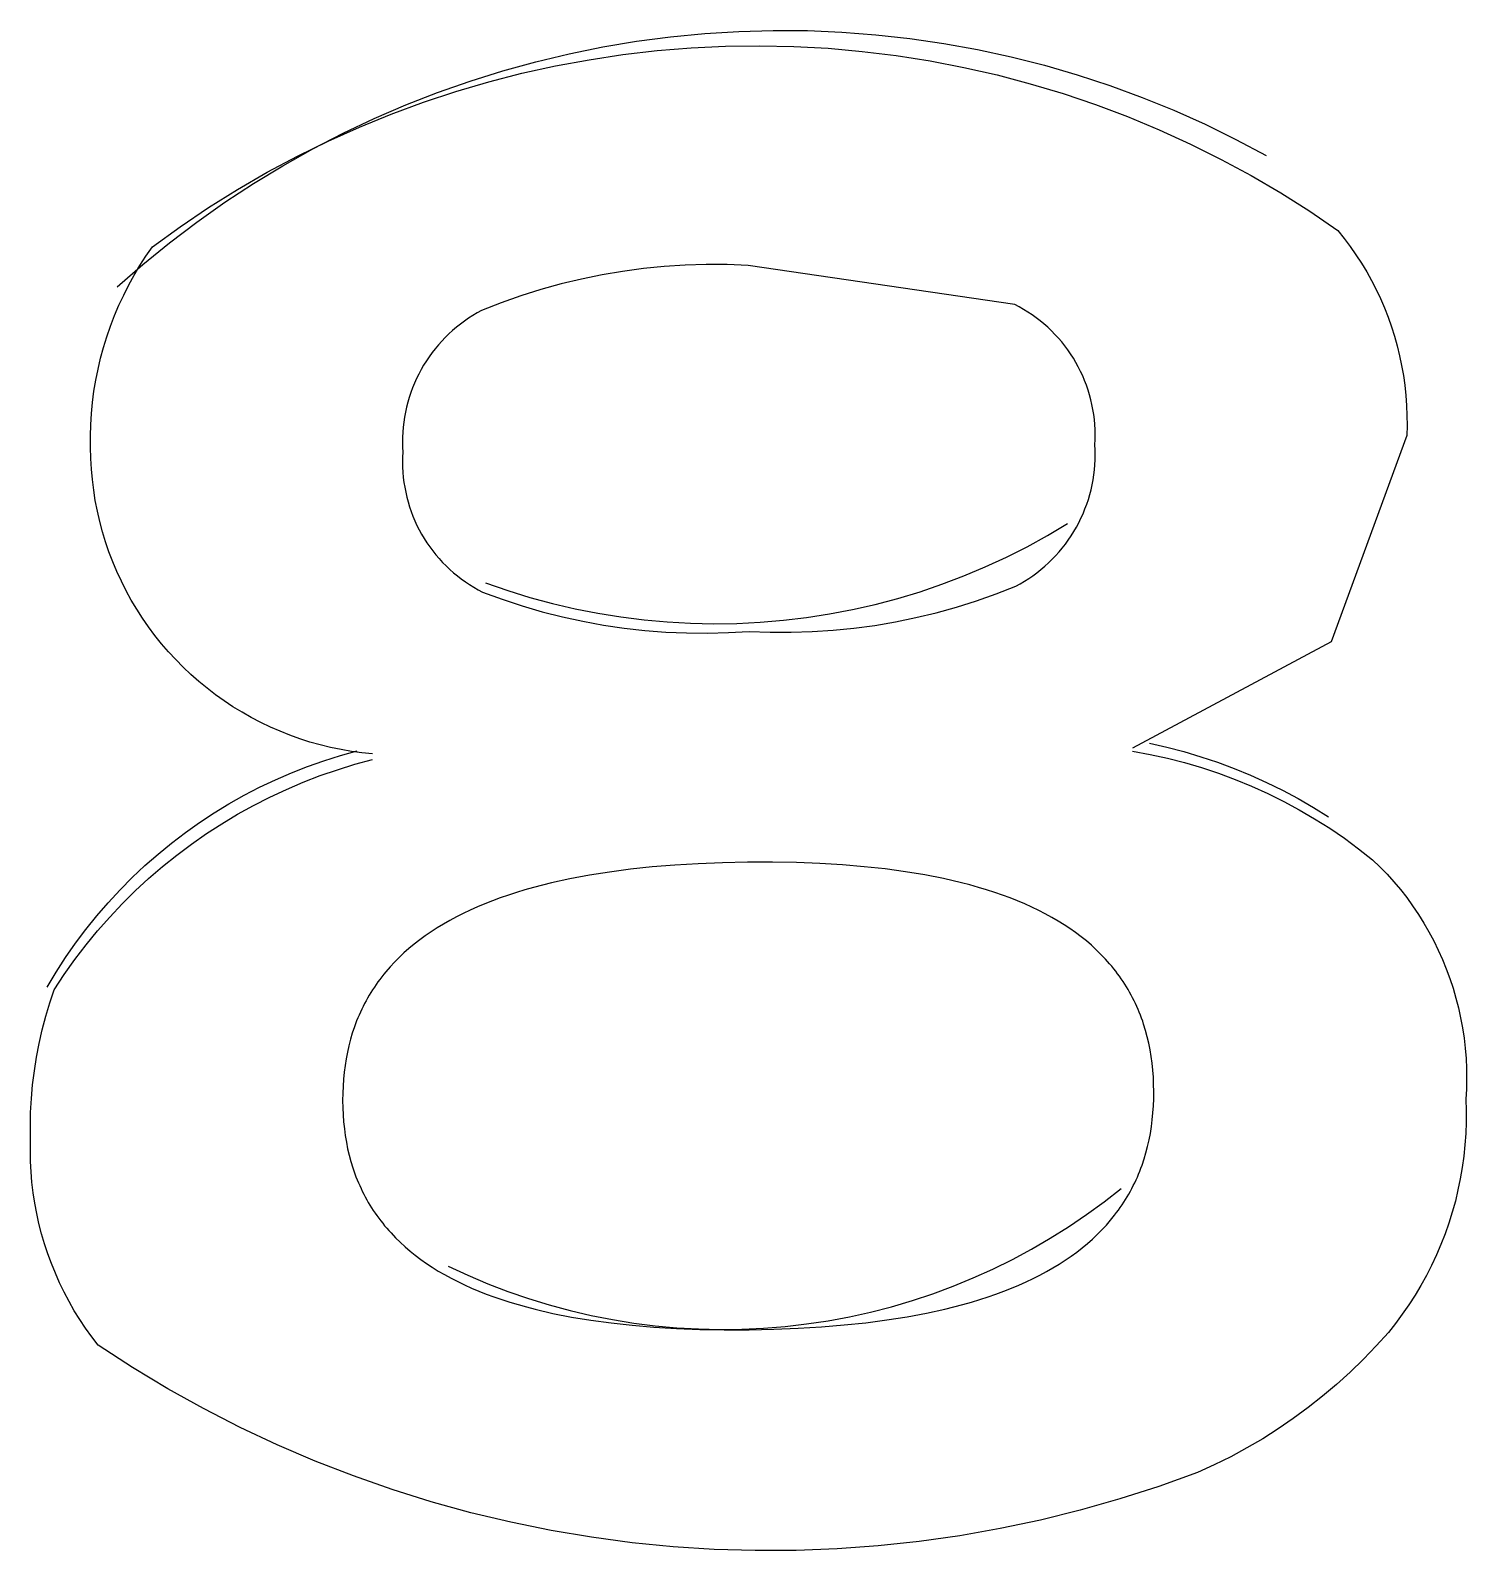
# Model space of a CAD drawing. Header units: millimetres. Extents: x -1480 to 5249, y -840 to 3860.
# Drawn here: x 3.954 to 5.471, y 982.777 to 984.383 of the extents above; entities that cross this region are included whole.
import ezdxf

# ---------------------------------------------------------------- set-up
doc = ezdxf.new("R2010")
doc.units = ezdxf.units.MM
doc.header["$MEASUREMENT"] = 0
doc.layers.add('Utwórz2D linie widoczne', color=7, linetype='Continuous', true_color=0x000000)

msp = doc.modelspace()

# ---------------------------------------------------------------- linework, layer by layer
at = {"layer": 'Utwórz2D linie widoczne'}
for p, q in [((4.5586, 984.3651), (4.5943, 984.371)), ((4.5943, 984.371), (4.6302, 984.3758)), ((4.6302, 984.3758), (4.6663, 984.3793)), ((4.6663, 984.3793), (4.7024, 984.3815)), ((4.7024, 984.3815), (4.7387, 984.3825)), ((4.7387, 984.3825), (4.7749, 984.3823)), ((4.7749, 984.3823), (4.8111, 984.3808)), ((4.8111, 984.3808), (4.8472, 984.378)), ((4.8472, 984.378), (4.8832, 984.374)), ((4.8832, 984.374), (4.9191, 984.3688)), ((4.4878, 984.3494), (4.5231, 984.3579)), ((4.5231, 984.3579), (4.5586, 984.3651)), ((4.5441, 984.3516), (4.5799, 984.357)), ((4.5799, 984.357), (4.6159, 984.3612)), ((4.6159, 984.3612), (4.652, 984.3641)), ((4.652, 984.3641), (4.6881, 984.3658)), ((4.6881, 984.3658), (4.7243, 984.3663)), ((4.7243, 984.3663), (4.7605, 984.3656)), ((4.7605, 984.3656), (4.7967, 984.3636)), ((4.7967, 984.3636), (4.8327, 984.3604)), ((4.8327, 984.3604), (4.8687, 984.356)), ((4.8687, 984.356), (4.9044, 984.3504)), ((4.9191, 984.3688), (4.9547, 984.3623)), ((4.9547, 984.3623), (4.9901, 984.3546)), ((4.9901, 984.3546), (5.0253, 984.3457)), ((4.4183, 984.329), (4.4529, 984.3398)), ((4.4529, 984.3398), (4.4878, 984.3494)), ((4.4732, 984.3372), (4.5085, 984.345)), ((4.5085, 984.345), (4.5441, 984.3516)), ((4.9044, 984.3504), (4.94, 984.3435)), ((4.94, 984.3435), (4.9753, 984.3355)), ((5.0253, 984.3457), (5.06, 984.3356)), ((4.3841, 984.317), (4.4183, 984.329)), ((4.4034, 984.318), (4.4381, 984.3282)), ((4.4381, 984.3282), (4.4732, 984.3372)), ((4.9753, 984.3355), (5.0103, 984.3262)), ((5.0103, 984.3262), (5.045, 984.3158)), ((5.06, 984.3356), (5.0945, 984.3243)), ((5.0945, 984.3243), (5.1285, 984.3118)), ((4.335, 984.294), (4.369, 984.3066)), ((4.3504, 984.3038), (4.3841, 984.317)), ((4.369, 984.3066), (4.4034, 984.318)), ((5.045, 984.3158), (5.0793, 984.3042)), ((5.1285, 984.3118), (5.162, 984.2981)), ((4.2844, 984.2739), (4.3171, 984.2894)), ((4.3015, 984.2804), (4.335, 984.294)), ((4.3171, 984.2894), (4.3504, 984.3038)), ((5.0793, 984.3042), (5.1131, 984.2914)), ((5.1131, 984.2914), (5.1466, 984.2775)), ((5.162, 984.2981), (5.1951, 984.2833)), ((4.2522, 984.2573), (4.2844, 984.2739)), ((4.2685, 984.2655), (4.3015, 984.2804)), ((5.1466, 984.2775), (5.1795, 984.2625)), ((5.1951, 984.2833), (5.2276, 984.2674)), ((4.2205, 984.2396), (4.2522, 984.2573)), ((4.236, 984.2496), (4.2685, 984.2655)), ((5.1795, 984.2625), (5.2119, 984.2463)), ((5.2276, 984.2674), (5.2596, 984.2503)), ((4.204, 984.2326), (4.236, 984.2496)), ((5.2119, 984.2463), (5.2437, 984.2291)), ((4.1727, 984.2145), (4.204, 984.2326)), ((4.1896, 984.2208), (4.2205, 984.2396)), ((5.2437, 984.2291), (5.275, 984.2108)), ((4.1419, 984.1953), (4.1727, 984.2145)), ((4.1593, 984.201), (4.1896, 984.2208)), ((5.275, 984.2108), (5.3056, 984.1914)), ((4.1119, 984.1751), (4.1419, 984.1953)), ((4.1296, 984.1801), (4.1593, 984.201)), ((4.1008, 984.1582), (4.1296, 984.1801)), ((5.3056, 984.1914), (5.3355, 984.171)), ((4.0826, 984.1539), (4.1119, 984.1751)), ((5.3355, 984.171), (5.3421, 984.1627)), ((5.3421, 984.1627), (5.3485, 984.1542)), ((4.0727, 984.1353), (4.1008, 984.1582)), ((4.0758, 984.1441), (4.0826, 984.1539)), ((5.3485, 984.1542), (5.3545, 984.1455)), ((5.3545, 984.1455), (5.3603, 984.1366)), ((4.0454, 984.1115), (4.0727, 984.1353)), ((4.0634, 984.124), (4.0694, 984.1342)), ((4.0694, 984.1342), (4.0758, 984.1441)), ((4.6016, 984.1309), (4.5796, 984.128)), ((4.6236, 984.1331), (4.6016, 984.1309)), ((4.6457, 984.1346), (4.6236, 984.1331)), ((4.6678, 984.1352), (4.6457, 984.1346)), ((4.69, 984.1352), (4.6678, 984.1352)), ((4.7121, 984.1343), (4.69, 984.1352)), ((4.9939, 984.0929), (4.7121, 984.1343)), ((5.3603, 984.1366), (5.3658, 984.1275)), ((4.0523, 984.103), (4.0577, 984.1136)), ((4.0577, 984.1136), (4.0634, 984.124)), ((4.5146, 984.1147), (4.4932, 984.1088)), ((4.5361, 984.1199), (4.5146, 984.1147)), ((4.5578, 984.1243), (4.5361, 984.1199)), ((4.5796, 984.128), (4.5578, 984.1243)), ((5.3658, 984.1275), (5.3709, 984.1182)), ((5.3709, 984.1182), (5.3758, 984.1088)), ((4.0473, 984.0922), (4.0523, 984.103)), ((4.4721, 984.1021), (4.4512, 984.0948)), ((4.4932, 984.1088), (4.4721, 984.1021)), ((5.3758, 984.1088), (5.3803, 984.0992)), ((5.3803, 984.0992), (5.3845, 984.0894)), ((4.0384, 984.0702), (4.0427, 984.0813)), ((4.0427, 984.0813), (4.0473, 984.0922)), ((4.4213, 984.0814), (4.4168, 984.0785)), ((4.4259, 984.0841), (4.4213, 984.0814)), ((4.4306, 984.0867), (4.4259, 984.0841)), ((4.4512, 984.0948), (4.4306, 984.0867)), ((4.9986, 984.0904), (4.9939, 984.0929)), ((5.0033, 984.0878), (4.9986, 984.0904)), ((5.0078, 984.085), (5.0033, 984.0878)), ((5.0122, 984.0821), (5.0078, 984.085)), ((5.0165, 984.079), (5.0122, 984.0821)), ((5.3845, 984.0894), (5.3884, 984.0795)), ((4.0345, 984.059), (4.0384, 984.0702)), ((4.3999, 984.0655), (4.396, 984.0619)), ((4.404, 984.069), (4.3999, 984.0655)), ((4.4082, 984.0723), (4.404, 984.069)), ((4.4125, 984.0755), (4.4082, 984.0723)), ((4.4168, 984.0785), (4.4125, 984.0755)), ((5.0207, 984.0758), (5.0165, 984.079)), ((5.0248, 984.0724), (5.0207, 984.0758)), ((5.0288, 984.0689), (5.0248, 984.0724)), ((5.0327, 984.0652), (5.0288, 984.0689)), ((5.0364, 984.0614), (5.0327, 984.0652)), ((5.3884, 984.0795), (5.3919, 984.0695)), ((5.3919, 984.0695), (5.3952, 984.0594)), ((4.031, 984.0477), (4.0345, 984.059)), ((4.3849, 984.0504), (4.3815, 984.0463)), ((4.3885, 984.0544), (4.3849, 984.0504)), ((4.3922, 984.0582), (4.3885, 984.0544)), ((4.396, 984.0619), (4.3922, 984.0582)), ((5.04, 984.0575), (5.0364, 984.0614)), ((5.0435, 984.0535), (5.04, 984.0575)), ((5.0468, 984.0493), (5.0435, 984.0535)), ((5.05, 984.0451), (5.0468, 984.0493)), ((5.3952, 984.0594), (5.398, 984.0492)), ((5.398, 984.0492), (5.4006, 984.0389)), ((4.0252, 984.0247), (4.0279, 984.0362)), ((4.0279, 984.0362), (4.031, 984.0477)), ((4.3722, 984.0333), (4.3693, 984.0288)), ((4.3751, 984.0377), (4.3722, 984.0333)), ((4.3783, 984.0421), (4.3751, 984.0377)), ((4.3815, 984.0463), (4.3783, 984.0421)), ((5.053, 984.0407), (5.05, 984.0451)), ((5.0559, 984.0362), (5.053, 984.0407)), ((5.0586, 984.0317), (5.0559, 984.0362)), ((5.4006, 984.0389), (5.4027, 984.0285)), ((4.0229, 984.0131), (4.0252, 984.0247)), ((4.3641, 984.0195), (4.3618, 984.0147)), ((4.3667, 984.0242), (4.3641, 984.0195)), ((4.3693, 984.0288), (4.3667, 984.0242)), ((5.0611, 984.027), (5.0586, 984.0317)), ((5.0635, 984.0223), (5.0611, 984.027)), ((5.0658, 984.0175), (5.0635, 984.0223)), ((5.0678, 984.0126), (5.0658, 984.0175)), ((5.4027, 984.0285), (5.4046, 984.0181)), ((5.4046, 984.0181), (5.4061, 984.0076)), ((4.0194, 983.9896), (4.0209, 984.0014)), ((4.0209, 984.0014), (4.0229, 984.0131)), ((4.3576, 984.0049), (4.3557, 983.9999)), ((4.3596, 984.0098), (4.3576, 984.0049)), ((4.3618, 984.0147), (4.3596, 984.0098)), ((5.0697, 984.0076), (5.0678, 984.0126)), ((5.0714, 984.0026), (5.0697, 984.0076)), ((5.073, 983.9975), (5.0714, 984.0026)), ((5.4061, 984.0076), (5.4072, 983.997)), ((4.0182, 983.9778), (4.0194, 983.9896)), ((4.3512, 983.9845), (4.35, 983.9793)), ((4.3525, 983.9897), (4.3512, 983.9845)), ((4.354, 983.9948), (4.3525, 983.9897)), ((4.3557, 983.9999), (4.354, 983.9948)), ((5.0744, 983.9924), (5.073, 983.9975)), ((5.0755, 983.9872), (5.0744, 983.9924)), ((5.0766, 983.982), (5.0755, 983.9872)), ((5.4072, 983.997), (5.408, 983.9864)), ((5.408, 983.9864), (5.4084, 983.9758)), ((4.0175, 983.966), (4.0182, 983.9778)), ((4.3483, 983.9688), (4.3477, 983.9635)), ((4.3491, 983.9741), (4.3483, 983.9688)), ((4.35, 983.9793), (4.3491, 983.9741)), ((5.0774, 983.9767), (5.0766, 983.982)), ((5.0781, 983.9714), (5.0774, 983.9767)), ((5.0785, 983.9661), (5.0781, 983.9714)), ((5.4084, 983.9758), (5.4085, 983.9652)), ((4.0171, 983.9541), (4.0175, 983.966)), ((4.0171, 983.9422), (4.0171, 983.9541)), ((4.347, 983.9528), (4.3469, 983.9475)), ((4.3472, 983.9582), (4.347, 983.9528)), ((4.3477, 983.9635), (4.3472, 983.9582)), ((5.0788, 983.9608), (5.0785, 983.9661)), ((5.0789, 983.9555), (5.0788, 983.9608)), ((5.0788, 983.9502), (5.0789, 983.9555)), ((5.4082, 983.9546), (5.3282, 983.7366)), ((5.4085, 983.9652), (5.4082, 983.9546)), ((4.0176, 983.9304), (4.0171, 983.9422)), ((4.3469, 983.9475), (4.347, 983.9422)), ((4.347, 983.9422), (4.3473, 983.9369)), ((4.3473, 983.9369), (4.347, 983.9316)), ((5.0786, 983.9449), (5.0788, 983.9502)), ((5.0789, 983.9396), (5.0786, 983.9449)), ((5.079, 983.9343), (5.0789, 983.9396)), ((4.0182, 983.9192), (4.0176, 983.9304)), ((4.347, 983.9316), (4.3469, 983.9263)), ((4.3469, 983.9263), (4.347, 983.921)), ((4.347, 983.921), (4.3473, 983.9157)), ((5.0781, 983.9183), (5.0786, 983.9236)), ((5.0786, 983.9236), (5.0789, 983.9289)), ((5.0789, 983.9289), (5.079, 983.9343)), ((4.0192, 983.908), (4.0182, 983.9192)), ((4.0206, 983.8969), (4.0192, 983.908)), ((4.3473, 983.9157), (4.3478, 983.9104)), ((4.3478, 983.9104), (4.3484, 983.9051)), ((4.3484, 983.9051), (4.3493, 983.8999)), ((5.0757, 983.9025), (5.0767, 983.9077)), ((5.0767, 983.9077), (5.0775, 983.913)), ((5.0775, 983.913), (5.0781, 983.9183)), ((4.0223, 983.8858), (4.0206, 983.8969)), ((4.3493, 983.8999), (4.3503, 983.8947)), ((4.3503, 983.8947), (4.3515, 983.8895)), ((4.3515, 983.8895), (4.3528, 983.8844)), ((5.0717, 983.887), (5.0732, 983.8921)), ((5.0732, 983.8921), (5.0746, 983.8973)), ((5.0746, 983.8973), (5.0757, 983.9025)), ((4.0245, 983.8747), (4.0223, 983.8858)), ((4.027, 983.8638), (4.0245, 983.8747)), ((4.3528, 983.8844), (4.3544, 983.8793)), ((4.3544, 983.8793), (4.3561, 983.8743)), ((4.3561, 983.8743), (4.358, 983.8694)), ((5.0639, 983.8672), (5.0661, 983.872)), ((5.0661, 983.872), (5.0681, 983.877)), ((5.0681, 983.877), (5.07, 983.882)), ((5.07, 983.882), (5.0717, 983.887)), ((4.0299, 983.853), (4.027, 983.8638)), ((4.358, 983.8694), (4.36, 983.8645)), ((4.36, 983.8645), (4.3622, 983.8597)), ((4.3622, 983.8597), (4.3646, 983.8549)), ((5.0286, 983.849), (5.0498, 983.8616)), ((5.0563, 983.8531), (5.059, 983.8577)), ((5.059, 983.8577), (5.0616, 983.8624)), ((5.0616, 983.8624), (5.0639, 983.8672)), ((4.0332, 983.8422), (4.0299, 983.853)), ((4.0368, 983.8316), (4.0332, 983.8422)), ((4.3646, 983.8549), (4.3672, 983.8503)), ((4.3672, 983.8503), (4.3699, 983.8457)), ((4.3699, 983.8457), (4.3728, 983.8413)), ((4.3728, 983.8413), (4.3758, 983.8369)), ((5.007, 983.8371), (5.0286, 983.849)), ((5.0441, 983.8357), (5.0474, 983.8399)), ((5.0474, 983.8399), (5.0505, 983.8442)), ((5.0505, 983.8442), (5.0535, 983.8486)), ((5.0535, 983.8486), (5.0563, 983.8531)), ((4.0408, 983.8211), (4.0368, 983.8316)), ((4.3758, 983.8369), (4.3789, 983.8327)), ((4.3789, 983.8327), (4.3822, 983.8285)), ((4.3822, 983.8285), (4.3857, 983.8245)), ((4.3857, 983.8245), (4.3893, 983.8206)), ((4.9627, 983.8158), (4.9851, 983.8261)), ((4.9851, 983.8261), (5.007, 983.8371)), ((5.0296, 983.82), (5.0334, 983.8238)), ((5.0334, 983.8238), (5.0371, 983.8276)), ((5.0371, 983.8276), (5.0407, 983.8316)), ((5.0407, 983.8316), (5.0441, 983.8357)), ((4.0452, 983.8108), (4.0408, 983.8211)), ((4.0499, 983.8006), (4.0452, 983.8108)), ((4.3893, 983.8206), (4.393, 983.8168)), ((4.393, 983.8168), (4.3968, 983.8132)), ((4.3968, 983.8132), (4.4008, 983.8097)), ((4.4008, 983.8097), (4.4049, 983.8063)), ((4.9401, 983.8062), (4.9627, 983.8158)), ((5.0131, 983.8065), (5.0174, 983.8097)), ((5.0174, 983.8097), (5.0216, 983.813)), ((5.0216, 983.813), (5.0257, 983.8165)), ((5.0257, 983.8165), (5.0296, 983.82)), ((4.055, 983.7906), (4.0499, 983.8006)), ((4.4049, 983.8063), (4.4091, 983.8031)), ((4.4091, 983.8031), (4.4134, 983.8)), ((4.4134, 983.8), (4.4178, 983.7971)), ((4.4178, 983.7971), (4.4223, 983.7943)), ((4.4223, 983.7943), (4.4269, 983.7917)), ((4.4269, 983.7917), (4.4316, 983.7892)), ((4.4348, 983.7988), (4.4581, 983.7907)), ((4.8938, 983.7896), (4.917, 983.7975)), ((4.917, 983.7975), (4.9401, 983.8062)), ((4.9743, 983.7873), (4.9949, 983.7954)), ((4.9949, 983.7954), (4.9996, 983.798)), ((4.9996, 983.798), (5.0042, 983.8007)), ((5.0042, 983.8007), (5.0087, 983.8035)), ((5.0087, 983.8035), (5.0131, 983.8065)), ((4.0604, 983.7807), (4.055, 983.7906)), ((4.0662, 983.7711), (4.0604, 983.7807)), ((4.4316, 983.7892), (4.4524, 983.7816)), ((4.4524, 983.7816), (4.4733, 983.7746)), ((4.4581, 983.7907), (4.4816, 983.7835)), ((4.4816, 983.7835), (4.5053, 983.7771)), ((4.5053, 983.7771), (4.5293, 983.7715)), ((4.8224, 983.7707), (4.8464, 983.7762)), ((4.8464, 983.7762), (4.8702, 983.7825)), ((4.8702, 983.7825), (4.8938, 983.7896)), ((4.9323, 983.7733), (4.9535, 983.78)), ((4.9535, 983.78), (4.9743, 983.7873)), ((4.0722, 983.7616), (4.0662, 983.7711)), ((4.0786, 983.7524), (4.0722, 983.7616)), ((4.4733, 983.7746), (4.4946, 983.7684)), ((4.4946, 983.7684), (4.516, 983.763)), ((4.516, 983.763), (4.5376, 983.7583)), ((4.5293, 983.7715), (4.5534, 983.7668)), ((4.5534, 983.7668), (4.5777, 983.7629)), ((4.5777, 983.7629), (4.6022, 983.7598)), ((4.6022, 983.7598), (4.6267, 983.7576)), ((4.725, 983.7573), (4.7495, 983.7594)), ((4.7495, 983.7594), (4.7739, 983.7623)), ((4.7739, 983.7623), (4.7983, 983.7661)), ((4.7983, 983.7661), (4.8224, 983.7707)), ((4.8678, 983.7577), (4.8895, 983.7622)), ((4.8895, 983.7622), (4.911, 983.7674)), ((4.911, 983.7674), (4.9323, 983.7733)), ((4.0853, 983.7434), (4.0786, 983.7524)), ((4.0924, 983.7347), (4.0853, 983.7434)), ((4.5376, 983.7583), (4.5593, 983.7543)), ((4.5593, 983.7543), (4.5811, 983.7511)), ((4.5811, 983.7511), (4.6031, 983.7486)), ((4.6031, 983.7486), (4.6251, 983.7469)), ((4.6251, 983.7469), (4.6472, 983.746)), ((4.6267, 983.7576), (4.6512, 983.7563)), ((4.6472, 983.746), (4.6693, 983.7458)), ((4.6512, 983.7563), (4.6758, 983.7558)), ((4.6693, 983.7458), (4.6914, 983.7464)), ((4.6758, 983.7558), (4.7004, 983.7561)), ((4.6914, 983.7464), (4.7134, 983.7477)), ((4.7004, 983.7561), (4.725, 983.7573)), ((4.7134, 983.7477), (4.7356, 983.7469)), ((4.7356, 983.7469), (4.7577, 983.7468)), ((4.7577, 983.7468), (4.7799, 983.7475)), ((4.7799, 983.7475), (4.802, 983.7489)), ((4.802, 983.7489), (4.824, 983.7511)), ((4.824, 983.7511), (4.8459, 983.754)), ((4.8459, 983.754), (4.8678, 983.7577)), ((4.0997, 983.7262), (4.0924, 983.7347)), ((5.3282, 983.7366), (5.1185, 983.6242)), ((4.1073, 983.7179), (4.0997, 983.7262)), ((4.1152, 983.7099), (4.1073, 983.7179)), ((4.1233, 983.7022), (4.1152, 983.7099)), ((4.1318, 983.6948), (4.1233, 983.7022)), ((4.1404, 983.6876), (4.1318, 983.6948)), ((4.1493, 983.6808), (4.1404, 983.6876)), ((4.1585, 983.6743), (4.1493, 983.6808)), ((4.1678, 983.6681), (4.1585, 983.6743)), ((4.1774, 983.6622), (4.1678, 983.6681)), ((4.1872, 983.6567), (4.1774, 983.6622)), ((4.1971, 983.6515), (4.1872, 983.6567)), ((4.2073, 983.6466), (4.1971, 983.6515)), ((4.2175, 983.6421), (4.2073, 983.6466)), ((4.228, 983.638), (4.2175, 983.6421)), ((4.2386, 983.6342), (4.228, 983.638)), ((4.2492, 983.6308), (4.2386, 983.6342)), ((4.2601, 983.6278), (4.2492, 983.6308)), ((4.271, 983.6251), (4.2601, 983.6278)), ((4.2639, 983.6111), (4.2815, 983.6166)), ((4.282, 983.6228), (4.271, 983.6251)), ((4.2815, 983.6166), (4.2992, 983.6216)), ((4.293, 983.6209), (4.282, 983.6228)), ((4.3041, 983.6194), (4.293, 983.6209)), ((4.3153, 983.6182), (4.3041, 983.6194)), ((5.1185, 983.6212), (5.1369, 983.6178)), ((5.1364, 983.6296), (5.1546, 983.6254)), ((5.1369, 983.6178), (5.1552, 983.6137)), ((5.1546, 983.6254), (5.1727, 983.6207)), ((5.1727, 983.6207), (5.1906, 983.6153)), ((5.1906, 983.6153), (5.2083, 983.6094)), ((4.2295, 983.5982), (4.2466, 983.6049)), ((4.2466, 983.6049), (4.2639, 983.6111)), ((4.26, 983.5953), (4.2782, 983.6016)), ((4.2782, 983.6016), (4.2967, 983.6073)), ((4.2967, 983.6073), (4.3153, 983.6123)), ((5.1552, 983.6137), (5.1734, 983.6091)), ((5.1734, 983.6091), (5.1914, 983.6038)), ((5.1914, 983.6038), (5.2092, 983.5978)), ((5.2083, 983.6094), (5.2258, 983.6029)), ((5.2258, 983.6029), (5.2431, 983.5958)), ((4.1797, 983.5745), (4.196, 983.583)), ((4.196, 983.583), (4.2126, 983.5909)), ((4.2126, 983.5909), (4.2295, 983.5982)), ((4.2242, 983.5808), (4.2419, 983.5883)), ((4.2419, 983.5883), (4.26, 983.5953)), ((5.2092, 983.5978), (5.2268, 983.5913)), ((5.2268, 983.5913), (5.2442, 983.5842)), ((5.2431, 983.5958), (5.2601, 983.5881)), ((5.2442, 983.5842), (5.2613, 983.5764)), ((5.2601, 983.5881), (5.2769, 983.5799)), ((4.1636, 983.5655), (4.1797, 983.5745)), ((4.1894, 983.5638), (4.2066, 983.5726)), ((4.2066, 983.5726), (4.2242, 983.5808)), ((5.2613, 983.5764), (5.2781, 983.5681)), ((5.2769, 983.5799), (5.2934, 983.5711)), ((5.2781, 983.5681), (5.2946, 983.5592)), ((5.2934, 983.5711), (5.3096, 983.5618)), ((4.1326, 983.5458), (4.1479, 983.5559)), ((4.1479, 983.5559), (4.1636, 983.5655)), ((4.156, 983.5445), (4.1725, 983.5545)), ((4.1725, 983.5545), (4.1894, 983.5638)), ((5.2946, 983.5592), (5.3108, 983.5498)), ((5.3096, 983.5618), (5.3255, 983.5519)), ((4.1029, 983.524), (4.1175, 983.5352)), ((4.1175, 983.5352), (4.1326, 983.5458)), ((4.1397, 983.534), (4.156, 983.5445)), ((5.3108, 983.5498), (5.3267, 983.5398)), ((5.3267, 983.5398), (5.3422, 983.5292)), ((4.0887, 983.5124), (4.1029, 983.524)), ((4.1084, 983.5114), (4.1239, 983.523)), ((4.1239, 983.523), (4.1397, 983.534)), ((5.3422, 983.5292), (5.3573, 983.5181)), ((4.0748, 983.5003), (4.0887, 983.5124)), ((4.0934, 983.4993), (4.1084, 983.5114)), ((4.685, 983.5033), (4.6595, 983.5023)), ((4.7114, 983.5038), (4.685, 983.5033)), ((4.7378, 983.5039), (4.7114, 983.5038)), ((4.7633, 983.5034), (4.7378, 983.5039)), ((4.788, 983.5025), (4.7633, 983.5034)), ((4.8119, 983.5011), (4.788, 983.5025)), ((5.3573, 983.5181), (5.3721, 983.5065)), ((5.3721, 983.5065), (5.3798, 983.499)), ((4.0485, 983.4746), (4.0614, 983.4877)), ((4.0614, 983.4877), (4.0748, 983.5003)), ((4.0646, 983.4736), (4.0787, 983.4867)), ((4.0787, 983.4867), (4.0934, 983.4993)), ((4.5444, 983.4901), (4.5239, 983.4863)), ((4.5658, 983.4935), (4.5444, 983.4901)), ((4.5879, 983.4964), (4.5658, 983.4935)), ((4.6109, 983.4988), (4.5879, 983.4964)), ((4.6348, 983.5008), (4.6109, 983.4988)), ((4.6595, 983.5023), (4.6348, 983.5008)), ((4.8349, 983.4991), (4.8119, 983.5011)), ((4.8571, 983.4967), (4.8349, 983.4991)), ((4.8785, 983.4938), (4.8571, 983.4967)), ((4.899, 983.4904), (4.8785, 983.4938)), ((4.9187, 983.4866), (4.899, 983.4904)), ((4.9375, 983.4822), (4.9187, 983.4866)), ((5.3798, 983.499), (5.3873, 983.4912)), ((5.3873, 983.4912), (5.3945, 983.4832)), ((4.036, 983.4611), (4.0485, 983.4746)), ((4.0508, 983.46), (4.0646, 983.4736)), ((4.4675, 983.4719), (4.4588, 983.4691)), ((4.4763, 983.4746), (4.4675, 983.4719)), ((4.4854, 983.4772), (4.4763, 983.4746)), ((4.5043, 983.482), (4.4854, 983.4772)), ((4.5239, 983.4863), (4.5043, 983.482)), ((4.9466, 983.4798), (4.9375, 983.4822)), ((4.9555, 983.4773), (4.9466, 983.4798)), ((4.9642, 983.4747), (4.9555, 983.4773)), ((4.9727, 983.472), (4.9642, 983.4747)), ((4.981, 983.4691), (4.9727, 983.472)), ((5.3945, 983.4832), (5.4014, 983.4749)), ((5.4014, 983.4749), (5.4081, 983.4664)), ((4.0239, 983.4472), (4.036, 983.4611)), ((4.0376, 983.4459), (4.0508, 983.46)), ((4.4262, 983.4567), (4.4186, 983.4533)), ((4.434, 983.46), (4.4262, 983.4567)), ((4.4421, 983.4631), (4.434, 983.46)), ((4.4503, 983.4662), (4.4421, 983.4631)), ((4.4588, 983.4691), (4.4503, 983.4662)), ((4.989, 983.4661), (4.981, 983.4691)), ((4.9969, 983.463), (4.989, 983.4661)), ((5.0045, 983.4598), (4.9969, 983.463)), ((5.012, 983.4564), (5.0045, 983.4598)), ((5.0192, 983.4529), (5.012, 983.4564)), ((5.4081, 983.4664), (5.4144, 983.4576)), ((5.4144, 983.4576), (5.4204, 983.4487)), ((4.0124, 983.4329), (4.0239, 983.4472)), ((4.0248, 983.4314), (4.0376, 983.4459)), ((4.3901, 983.4385), (4.3836, 983.4345)), ((4.3969, 983.4424), (4.3901, 983.4385)), ((4.4039, 983.4461), (4.3969, 983.4424)), ((4.4111, 983.4498), (4.4039, 983.4461)), ((4.4186, 983.4533), (4.4111, 983.4498)), ((5.0262, 983.4493), (5.0192, 983.4529)), ((5.0331, 983.4456), (5.0262, 983.4493)), ((5.0397, 983.4417), (5.0331, 983.4456)), ((5.0461, 983.4378), (5.0397, 983.4417)), ((5.4204, 983.4487), (5.4262, 983.4395)), ((5.4262, 983.4395), (5.4316, 983.4302)), ((4.0013, 983.4182), (4.0124, 983.4329)), ((4.0126, 983.4164), (4.0248, 983.4314)), ((4.371, 983.4262), (4.3651, 983.4218)), ((4.3772, 983.4304), (4.371, 983.4262)), ((4.3836, 983.4345), (4.3772, 983.4304)), ((5.0523, 983.4337), (5.0461, 983.4378)), ((5.0582, 983.4295), (5.0523, 983.4337)), ((5.064, 983.4251), (5.0582, 983.4295)), ((5.0696, 983.4207), (5.064, 983.4251)), ((5.4316, 983.4302), (5.4367, 983.4207)), ((3.9908, 983.4031), (4.0013, 983.4182)), ((4.0008, 983.4011), (4.0126, 983.4164)), ((4.3485, 983.4081), (4.3434, 983.4033)), ((4.3538, 983.4128), (4.3485, 983.4081)), ((4.3594, 983.4174), (4.3538, 983.4128)), ((4.3651, 983.4218), (4.3594, 983.4174)), ((5.0749, 983.4161), (5.0696, 983.4207)), ((5.0801, 983.4114), (5.0749, 983.4161)), ((5.085, 983.4065), (5.0801, 983.4114)), ((5.0897, 983.4016), (5.085, 983.4065)), ((5.4367, 983.4207), (5.4414, 983.411)), ((5.4414, 983.411), (5.4459, 983.4011)), ((3.9808, 983.3877), (3.9908, 983.4031)), ((3.9896, 983.3854), (4.0008, 983.4011)), ((4.3338, 983.3933), (4.3293, 983.3881)), ((4.3385, 983.3983), (4.3338, 983.3933)), ((4.3434, 983.4033), (4.3385, 983.3983)), ((5.092, 983.3991), (5.0897, 983.4016)), ((5.0942, 983.3965), (5.092, 983.3991)), ((5.0964, 983.3939), (5.0942, 983.3965)), ((5.0985, 983.3913), (5.0964, 983.3939)), ((5.1006, 983.3887), (5.0985, 983.3913)), ((5.4459, 983.4011), (5.4499, 983.3911)), ((5.4499, 983.3911), (5.4537, 983.381)), ((3.9713, 983.3719), (3.9808, 983.3877)), ((3.979, 983.3692), (3.9896, 983.3854)), ((4.3191, 983.3746), (4.3172, 983.3718)), ((4.321, 983.3774), (4.3191, 983.3746)), ((4.323, 983.3801), (4.321, 983.3774)), ((4.3251, 983.3828), (4.323, 983.3801)), ((4.3272, 983.3855), (4.3251, 983.3828)), ((4.3293, 983.3881), (4.3272, 983.3855)), ((5.1026, 983.386), (5.1006, 983.3887)), ((5.1046, 983.3833), (5.1026, 983.386)), ((5.1065, 983.3806), (5.1046, 983.3833)), ((5.1084, 983.3778), (5.1065, 983.3806)), ((5.1102, 983.375), (5.1084, 983.3778)), ((5.112, 983.3722), (5.1102, 983.375)), ((5.4537, 983.381), (5.4571, 983.3708)), ((3.9743, 983.3553), (3.979, 983.3692)), ((4.3101, 983.3604), (4.3085, 983.3575)), ((4.3118, 983.3633), (4.3101, 983.3604)), ((4.3135, 983.3662), (4.3118, 983.3633)), ((4.3153, 983.369), (4.3135, 983.3662)), ((4.3172, 983.3718), (4.3153, 983.369)), ((5.1137, 983.3693), (5.112, 983.3722)), ((5.1153, 983.3664), (5.1137, 983.3693)), ((5.117, 983.3635), (5.1153, 983.3664)), ((5.1185, 983.3605), (5.117, 983.3635)), ((5.12, 983.3575), (5.1185, 983.3605)), ((5.4571, 983.3708), (5.4601, 983.3604)), ((5.4601, 983.3604), (5.4628, 983.3499)), ((3.97, 983.3411), (3.9743, 983.3553)), ((4.3011, 983.3424), (4.2997, 983.3393)), ((4.3024, 983.3455), (4.3011, 983.3424)), ((4.3039, 983.3485), (4.3024, 983.3455)), ((4.3053, 983.3516), (4.3039, 983.3485)), ((4.3069, 983.3545), (4.3053, 983.3516)), ((4.3085, 983.3575), (4.3069, 983.3545)), ((5.1215, 983.3545), (5.12, 983.3575)), ((5.1229, 983.3515), (5.1215, 983.3545)), ((5.1242, 983.3484), (5.1229, 983.3515)), ((5.1255, 983.3453), (5.1242, 983.3484)), ((5.1267, 983.3422), (5.1255, 983.3453)), ((5.1279, 983.339), (5.1267, 983.3422)), ((5.4628, 983.3499), (5.4651, 983.3394)), ((3.9629, 983.3125), (3.9662, 983.3269)), ((3.9662, 983.3269), (3.97, 983.3411)), ((4.2961, 983.3298), (4.2939, 983.3234)), ((4.2973, 983.333), (4.2961, 983.3298)), ((4.2985, 983.3362), (4.2973, 983.333)), ((4.2997, 983.3393), (4.2985, 983.3362)), ((5.1291, 983.3358), (5.1279, 983.339)), ((5.1301, 983.3326), (5.1291, 983.3358)), ((5.1321, 983.326), (5.1301, 983.3326)), ((5.134, 983.3194), (5.1321, 983.326)), ((5.4651, 983.3394), (5.4671, 983.3288)), ((5.4671, 983.3288), (5.4687, 983.3181)), ((3.9601, 983.298), (3.9629, 983.3125)), ((4.2902, 983.31), (4.2887, 983.3032)), ((4.292, 983.3168), (4.2902, 983.31)), ((4.2939, 983.3234), (4.292, 983.3168)), ((5.1355, 983.3126), (5.134, 983.3194)), ((5.1369, 983.3056), (5.1355, 983.3126)), ((5.4687, 983.3181), (5.4699, 983.3074)), ((3.9579, 983.2834), (3.9601, 983.298)), ((4.2873, 983.2963), (4.2862, 983.2892)), ((4.2887, 983.3032), (4.2873, 983.2963)), ((5.1381, 983.2986), (5.1369, 983.3056)), ((5.1391, 983.2914), (5.1381, 983.2986)), ((5.4699, 983.3074), (5.4708, 983.2966)), ((5.4708, 983.2966), (5.4713, 983.2858)), ((3.9561, 983.2688), (3.9579, 983.2834)), ((4.2853, 983.282), (4.2846, 983.2747)), ((4.2862, 983.2892), (4.2853, 983.282)), ((5.1398, 983.2841), (5.1391, 983.2914)), ((5.1404, 983.2767), (5.1398, 983.2841)), ((5.4713, 983.2858), (5.4714, 983.275)), ((3.9548, 983.2541), (3.9561, 983.2688)), ((4.2841, 983.2673), (4.2838, 983.2598)), ((4.2846, 983.2747), (4.2841, 983.2673)), ((5.1407, 983.2692), (5.1404, 983.2767)), ((5.1408, 983.2615), (5.1407, 983.2692)), ((5.4712, 983.2642), (5.4705, 983.2535)), ((5.4714, 983.275), (5.4712, 983.2642)), ((3.954, 983.2394), (3.9548, 983.2541)), ((4.2838, 983.2598), (4.2837, 983.2521)), ((4.2837, 983.2521), (4.2838, 983.2444)), ((5.14, 983.239), (5.1405, 983.2464)), ((5.1405, 983.2464), (5.1408, 983.2539)), ((5.1408, 983.2539), (5.1408, 983.2615)), ((5.4705, 983.2535), (5.4709, 983.2414)), ((3.9537, 983.2246), (3.954, 983.2394)), ((4.2838, 983.2444), (4.2842, 983.2369)), ((4.2842, 983.2369), (4.2847, 983.2295)), ((4.2847, 983.2295), (4.2855, 983.2222)), ((5.1384, 983.2245), (5.1393, 983.2317)), ((5.1393, 983.2317), (5.14, 983.239)), ((5.4709, 983.2414), (5.4709, 983.2293)), ((3.954, 983.2099), (3.9537, 983.2246)), ((4.2855, 983.2222), (4.2865, 983.2151)), ((4.2865, 983.2151), (4.2876, 983.2081)), ((5.1359, 983.2105), (5.1372, 983.2174)), ((5.1372, 983.2174), (5.1384, 983.2245)), ((5.4705, 983.2173), (5.4696, 983.2052)), ((5.4709, 983.2293), (5.4705, 983.2173)), ((3.9538, 983.1988), (3.954, 983.2099)), ((3.954, 983.1878), (3.9538, 983.1988)), ((4.2876, 983.2081), (4.289, 983.2011)), ((4.289, 983.2011), (4.2906, 983.1944)), ((5.1326, 983.197), (5.1343, 983.2037)), ((5.1343, 983.2037), (5.1359, 983.2105)), ((5.4696, 983.2052), (5.4684, 983.1932)), ((3.9545, 983.1767), (3.954, 983.1878)), ((4.2906, 983.1944), (4.2924, 983.1877)), ((4.2924, 983.1877), (4.2944, 983.1811)), ((5.1273, 983.1807), (5.1284, 983.1839)), ((5.1284, 983.1839), (5.1306, 983.1904)), ((5.1306, 983.1904), (5.1326, 983.197)), ((5.4684, 983.1932), (5.4668, 983.1813)), ((3.9554, 983.1657), (3.9545, 983.1767)), ((3.9567, 983.1547), (3.9554, 983.1657)), ((4.2944, 983.1811), (4.2955, 983.1779)), ((4.2955, 983.1779), (4.2966, 983.1747)), ((4.2966, 983.1747), (4.2978, 983.1716)), ((4.2978, 983.1716), (4.2991, 983.1684)), ((4.2991, 983.1684), (4.3003, 983.1653)), ((4.3003, 983.1653), (4.3017, 983.1622)), ((5.1207, 983.1652), (5.1221, 983.1682)), ((5.1221, 983.1682), (5.1235, 983.1713)), ((5.1235, 983.1713), (5.1248, 983.1744)), ((5.1248, 983.1744), (5.1261, 983.1775)), ((5.1261, 983.1775), (5.1273, 983.1807)), ((5.4647, 983.1694), (5.4623, 983.1576)), ((5.4668, 983.1813), (5.4647, 983.1694)), ((3.9584, 983.1437), (3.9567, 983.1547)), ((4.3017, 983.1622), (4.3031, 983.1592)), ((4.3031, 983.1592), (4.3045, 983.1562)), ((4.3045, 983.1562), (4.306, 983.1532)), ((4.306, 983.1532), (4.3076, 983.1503)), ((4.3076, 983.1503), (4.3092, 983.1473)), ((5.0883, 983.1451), (5.1063, 983.1593)), ((5.111, 983.1476), (5.1127, 983.1504)), ((5.1127, 983.1504), (5.1144, 983.1533)), ((5.1144, 983.1533), (5.1161, 983.1562)), ((5.1161, 983.1562), (5.1176, 983.1592)), ((5.1176, 983.1592), (5.1192, 983.1622)), ((5.1192, 983.1622), (5.1207, 983.1652)), ((5.4623, 983.1576), (5.4595, 983.1458)), ((3.9604, 983.1329), (3.9584, 983.1437)), ((4.3092, 983.1473), (4.3108, 983.1444)), ((4.3108, 983.1444), (4.3126, 983.1416)), ((4.3126, 983.1416), (4.3143, 983.1388)), ((4.3143, 983.1388), (4.3161, 983.136)), ((4.3161, 983.136), (4.318, 983.1332)), ((4.318, 983.1332), (4.3199, 983.1305)), ((5.0698, 983.1317), (5.0883, 983.1451)), ((5.0994, 983.131), (5.1015, 983.1337)), ((5.1015, 983.1337), (5.1035, 983.1364)), ((5.1035, 983.1364), (5.1054, 983.1391)), ((5.1054, 983.1391), (5.1073, 983.1419)), ((5.1073, 983.1419), (5.1092, 983.1447)), ((5.1092, 983.1447), (5.111, 983.1476)), ((5.4562, 983.1342), (5.4526, 983.1227)), ((5.4595, 983.1458), (5.4562, 983.1342)), ((3.9628, 983.1221), (3.9604, 983.1329)), ((3.9656, 983.1113), (3.9628, 983.1221)), ((4.3199, 983.1305), (4.3219, 983.1278)), ((4.3219, 983.1278), (4.3239, 983.1251)), ((4.3239, 983.1251), (4.326, 983.1224)), ((4.326, 983.1224), (4.3281, 983.1198)), ((4.3281, 983.1198), (4.3303, 983.1172)), ((4.3303, 983.1172), (4.3325, 983.1147)), ((5.0314, 983.1066), (5.0508, 983.1188)), ((5.0508, 983.1188), (5.0698, 983.1317)), ((5.086, 983.1155), (5.0907, 983.1205)), ((5.0907, 983.1205), (5.0952, 983.1257)), ((5.0952, 983.1257), (5.0994, 983.131)), ((5.4526, 983.1227), (5.4486, 983.1113)), ((3.9687, 983.1007), (3.9656, 983.1113)), ((4.3325, 983.1147), (4.3348, 983.1122)), ((4.3348, 983.1122), (4.3395, 983.1072)), ((4.3395, 983.1072), (4.3445, 983.1024)), ((4.3445, 983.1024), (4.3496, 983.0977)), ((5.0117, 983.0951), (5.0314, 983.1066)), ((5.0651, 983.0964), (5.0707, 983.101)), ((5.0707, 983.101), (5.076, 983.1057)), ((5.076, 983.1057), (5.0811, 983.1105)), ((5.0811, 983.1105), (5.086, 983.1155)), ((5.4486, 983.1113), (5.4442, 983.1001)), ((3.9721, 983.0902), (3.9687, 983.1007)), ((3.9759, 983.0798), (3.9721, 983.0902)), ((4.3496, 983.0977), (4.3549, 983.0931)), ((4.3549, 983.0931), (4.3605, 983.0886)), ((4.3605, 983.0886), (4.3663, 983.0843)), ((4.9915, 983.0843), (5.0117, 983.0951)), ((5.0473, 983.0834), (5.0534, 983.0876)), ((5.0534, 983.0876), (5.0594, 983.092)), ((5.0594, 983.092), (5.0651, 983.0964)), ((5.4395, 983.089), (5.4344, 983.078)), ((5.4442, 983.1001), (5.4395, 983.089)), ((3.9801, 983.0696), (3.9759, 983.0798)), ((3.9846, 983.0595), (3.9801, 983.0696)), ((4.3663, 983.0843), (4.3722, 983.0801)), ((4.3722, 983.0801), (4.3784, 983.076)), ((4.3784, 983.076), (4.3848, 983.072)), ((4.3848, 983.072), (4.3914, 983.0682)), ((4.3951, 983.0772), (4.4159, 983.0675)), ((4.9501, 983.0647), (4.9709, 983.0741)), ((4.9709, 983.0741), (4.9915, 983.0843)), ((5.0205, 983.0677), (5.0275, 983.0714)), ((5.0275, 983.0714), (5.0343, 983.0753)), ((5.0343, 983.0753), (5.0409, 983.0793)), ((5.0409, 983.0793), (5.0473, 983.0834)), ((5.4344, 983.078), (5.4289, 983.0673)), ((3.9894, 983.0495), (3.9846, 983.0595)), ((4.3914, 983.0682), (4.3982, 983.0645)), ((4.3982, 983.0645), (4.4053, 983.0609)), ((4.4053, 983.0609), (4.4125, 983.0574)), ((4.4125, 983.0574), (4.4199, 983.054)), ((4.4159, 983.0675), (4.437, 983.0586)), ((4.4199, 983.054), (4.4276, 983.0508)), ((4.437, 983.0586), (4.4584, 983.0504)), ((4.9074, 983.048), (4.9289, 983.056)), ((4.9289, 983.056), (4.9501, 983.0647)), ((4.9824, 983.0507), (4.9905, 983.0538)), ((4.9905, 983.0538), (4.9983, 983.0571)), ((4.9983, 983.0571), (5.0059, 983.0605)), ((5.0059, 983.0605), (5.0133, 983.064)), ((5.0133, 983.064), (5.0205, 983.0677)), ((5.423, 983.0567), (5.4169, 983.0464)), ((5.4289, 983.0673), (5.423, 983.0567)), ((3.9946, 983.0397), (3.9894, 983.0495)), ((4.0001, 983.0301), (3.9946, 983.0397)), ((4.4276, 983.0508), (4.4354, 983.0477)), ((4.4354, 983.0477), (4.4435, 983.0447)), ((4.4435, 983.0447), (4.4518, 983.0418)), ((4.4518, 983.0418), (4.4603, 983.0391)), ((4.4584, 983.0504), (4.48, 983.0429)), ((4.4603, 983.0391), (4.469, 983.0365)), ((4.48, 983.0429), (4.5019, 983.0362)), ((4.8637, 983.0343), (4.8857, 983.0408)), ((4.8857, 983.0408), (4.9074, 983.048)), ((4.939, 983.0366), (4.9481, 983.0392)), ((4.9481, 983.0392), (4.957, 983.0419)), ((4.957, 983.0419), (4.9657, 983.0447)), ((4.9657, 983.0447), (4.9741, 983.0476)), ((4.9741, 983.0476), (4.9824, 983.0507)), ((5.4169, 983.0464), (5.4103, 983.0362)), ((4.0059, 983.0207), (4.0001, 983.0301)), ((4.469, 983.0365), (4.4779, 983.034)), ((4.4779, 983.034), (4.487, 983.0316)), ((4.487, 983.0316), (4.5058, 983.0272)), ((4.5019, 983.0362), (4.524, 983.0303)), ((4.5058, 983.0272), (4.5255, 983.0234)), ((4.524, 983.0303), (4.5463, 983.0251)), ((4.5255, 983.0234), (4.546, 983.02)), ((4.5463, 983.0251), (4.5688, 983.0207)), ((4.7967, 983.0195), (4.8192, 983.0237)), ((4.8192, 983.0237), (4.8416, 983.0286)), ((4.8416, 983.0286), (4.8637, 983.0343)), ((4.8587, 983.0203), (4.8801, 983.0237)), ((4.8801, 983.0237), (4.9006, 983.0275)), ((4.9006, 983.0275), (4.9202, 983.0318)), ((4.9202, 983.0318), (4.939, 983.0366)), ((5.4034, 983.0263), (5.3962, 983.0166)), ((5.4103, 983.0362), (5.4034, 983.0263)), ((4.012, 983.0115), (4.0059, 983.0207)), ((4.0185, 983.0025), (4.012, 983.0115)), ((4.546, 983.02), (4.5674, 983.0171)), ((4.5674, 983.0171), (4.5896, 983.0147)), ((4.5688, 983.0207), (4.5914, 983.017)), ((4.5896, 983.0147), (4.6126, 983.0127)), ((4.5914, 983.017), (4.6141, 983.0142)), ((4.6126, 983.0127), (4.6365, 983.0113)), ((4.6141, 983.0142), (4.6369, 983.0121)), ((4.6365, 983.0113), (4.6612, 983.0104)), ((4.6369, 983.0121), (4.6598, 983.0108)), ((4.6598, 983.0108), (4.6827, 983.0103)), ((4.6612, 983.0104), (4.6867, 983.0099)), ((4.6827, 983.0103), (4.7056, 983.0105)), ((4.6867, 983.0099), (4.7131, 983.01)), ((4.7056, 983.0105), (4.7285, 983.0116)), ((4.7131, 983.01), (4.7395, 983.0105)), ((4.7285, 983.0116), (4.7513, 983.0134)), ((4.7395, 983.0105), (4.765, 983.0115)), ((4.7513, 983.0134), (4.774, 983.0161)), ((4.765, 983.0115), (4.7897, 983.013)), ((4.774, 983.0161), (4.7967, 983.0195)), ((4.7897, 983.013), (4.8136, 983.015)), ((4.8136, 983.015), (4.8366, 983.0174)), ((4.8366, 983.0174), (4.8587, 983.0203)), ((5.3887, 983.0072), (5.3757, 982.9928)), ((5.3962, 983.0166), (5.3887, 983.0072)), ((4.0252, 982.9937), (4.0185, 983.0025)), ((4.0616, 982.9701), (4.0252, 982.9937)), ((5.3757, 982.9928), (5.3623, 982.9788)), ((5.3623, 982.9788), (5.3484, 982.9653)), ((4.0988, 982.9477), (4.0616, 982.9701)), ((5.3484, 982.9653), (5.334, 982.9523)), ((4.1367, 982.9266), (4.0988, 982.9477)), ((5.334, 982.9523), (5.3192, 982.9397)), ((4.1753, 982.9068), (4.1367, 982.9266)), ((5.3039, 982.9277), (5.2883, 982.9162)), ((5.3192, 982.9397), (5.3039, 982.9277)), ((5.2883, 982.9162), (5.2723, 982.9053)), ((4.2146, 982.8883), (4.1753, 982.9068)), ((5.2559, 982.8949), (5.2392, 982.8851)), ((5.2723, 982.9053), (5.2559, 982.8949)), ((4.2545, 982.8712), (4.2146, 982.8883)), ((5.2392, 982.8851), (5.2221, 982.8758)), ((4.295, 982.8555), (4.2545, 982.8712)), ((5.2047, 982.8672), (5.1871, 982.8591)), ((5.2221, 982.8758), (5.2047, 982.8672)), ((4.3359, 982.8411), (4.295, 982.8555)), ((5.1462, 982.8445), (5.1049, 982.8312)), ((5.1871, 982.8591), (5.1462, 982.8445)), ((4.3774, 982.8282), (4.3359, 982.8411)), ((4.4192, 982.8167), (4.3774, 982.8282)), ((5.1049, 982.8312), (5.0632, 982.8193)), ((4.4614, 982.8066), (4.4192, 982.8167)), ((5.0632, 982.8193), (5.021, 982.8089)), ((4.5039, 982.7979), (4.4614, 982.8066)), ((4.5467, 982.7907), (4.5039, 982.7979)), ((4.9786, 982.7999), (4.9358, 982.7923)), ((5.021, 982.8089), (4.9786, 982.7999)), ((4.5898, 982.785), (4.5467, 982.7907)), ((4.633, 982.7808), (4.5898, 982.785)), ((4.6763, 982.778), (4.633, 982.7808)), ((4.8497, 982.7816), (4.8064, 982.7785)), ((4.8929, 982.7863), (4.8497, 982.7816)), ((4.9358, 982.7923), (4.8929, 982.7863)), ((4.7197, 982.7767), (4.6763, 982.778)), ((4.7631, 982.7768), (4.7197, 982.7767)), ((4.8064, 982.7785), (4.7631, 982.7768))]:
    msp.add_line(p, q, dxfattribs=at)

doc.saveas('drawing.dxf')
